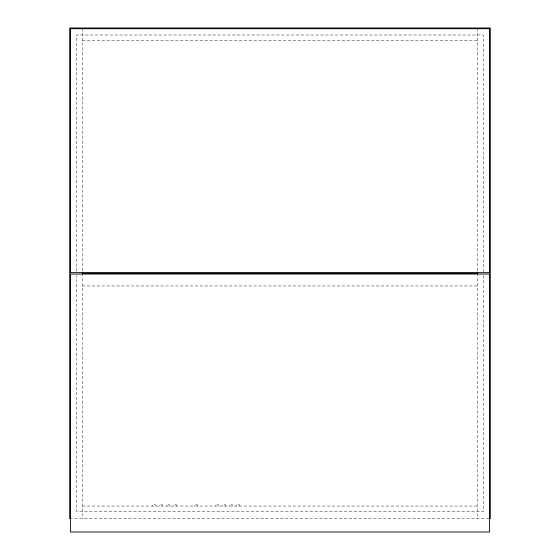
<?xml version="1.0" encoding="UTF-8"?>
<svg xmlns="http://www.w3.org/2000/svg" width="560" height="560" viewBox="0 0 560 560"><rect width="100%" height="100%" fill="white"/><g stroke="black" fill="none" stroke-linecap="round" stroke-linejoin="round"><path stroke-width="0.42" stroke-dasharray="2.8 2.1" d="M82.327 40.621L477.673 40.621M82.327 285.957L477.673 285.957M82.327 506.065L477.673 506.065M69.706 518.679L490.294 518.679M483.28 272.027L483.28 35.007L76.72 35.007L76.72 272.027M483.28 275.527L483.28 511.672L76.72 511.672L76.72 275.527M477.673 28L477.673 272.027M477.673 273.343L477.673 518.679M239.344 506.065L239.344 504.665L236.537 504.665L236.537 506.065M232.337 506.065L232.337 504.665L229.53 504.665L229.53 506.065M225.323 506.065L225.323 504.665L222.523 504.665L222.523 506.065M218.316 506.065L218.316 504.665L215.509 504.665L215.509 506.065M197.288 506.065L197.288 504.665L194.481 504.665L194.481 506.065M176.253 506.065L176.253 504.665L173.453 504.665L173.453 506.065M169.246 506.065L169.246 504.665L166.439 504.665L166.439 506.065M162.239 506.065L162.239 504.665L159.432 504.665L159.432 506.065M155.225 506.065L155.225 504.665L152.425 504.665L152.425 506.065M82.327 28L82.327 272.027M82.327 273.343L82.327 518.679"/><path stroke-width="0.84" d="M82.327 273.343L477.673 273.343M490.294 518.679L490.294 28L69.706 28L69.706 518.679M477.673 272.027L477.673 273.777M82.327 272.027L82.327 273.777M489.594 28.7L70.406 28.7L70.406 272.643L489.594 272.643L489.594 28.7M489.594 274.043L70.406 274.043L70.406 532L489.594 532L489.594 274.043"/></g></svg>
